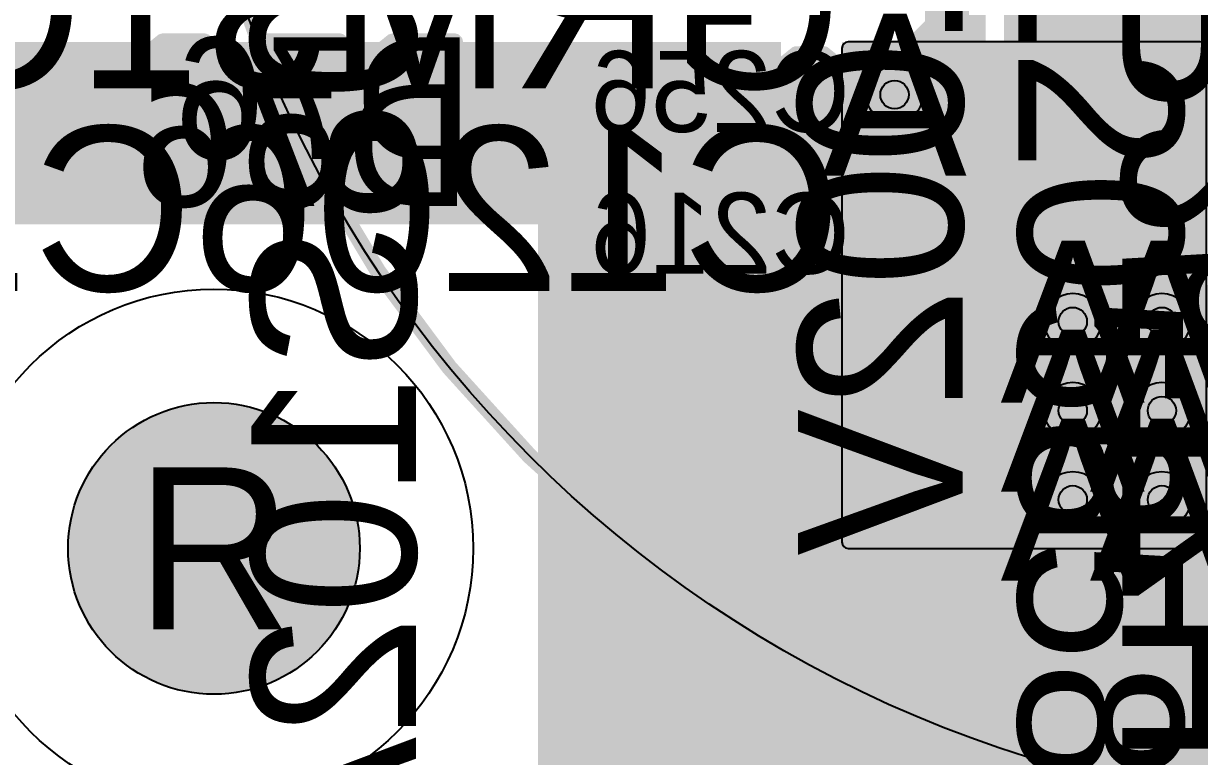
# Model space of a CAD drawing. Extents: x -23 to 289, y -67 to 135.
# Drawn here: x 185.65 to 200.16, y 1.43 to 10.48 of the extents above; entities that cross this region are included whole.
import ezdxf
from ezdxf.enums import TextEntityAlignment as Align

# ---------------------------------------------------------------- set-up
doc = ezdxf.new("R2010")
doc.units = 0
doc.header["$MEASUREMENT"] = 0
for name, color, linetype in [('ASSEMBLY_OUTLINES_TOP', 102, 'CONTINUOUS'), ('ASSEMBLY_PART_NUMBERS_BTM', 191, 'CONTINUOUS'), ('ASSEMBLY_PART_NUMBERS_TOP', 102, 'CONTINUOUS'), ('ASSEMBLY_REF_DES_BTM', 191, 'CONTINUOUS'), ('DRILL_DRAWING', 21, 'CONTINUOUS'), ('GENERATED_SILKSCREEN_BTM', 255, 'CONTINUOUS'), ('GENERATED_SILKSCREEN_TOP', 140, 'CONTINUOUS'), ('MOUNTING_HOLE_PADS_LAYER14', 150, 'CONTINUOUS'), ('MOUNTING_HOLE_PADS_LAYER15', 230, 'CONTINUOUS'), ('MOUNTING_HOLES_LAYER_BOT17', 42, 'CONTINUOUS'), ('MOUNTING_HOLES_LAYER_TOP', 42, 'CONTINUOUS'), ('PLACEMENT_OUTLINES_TOP', 130, 'CONTINUOUS'), ('PLANE_DATA_LAYER_BOTTOM', 230, 'CONTINUOUS'), ('PLANE_DATA_LAYER_TOP', 150, 'CONTINUOUS'), ('PLANE_SHAPES_LAYER_BOTTOM', 230, 'CONTINUOUS'), ('PLANE_SHAPES_LAYER_TOP', 150, 'CONTINUOUS'), ('SILKSCREEN_OUTLINES_TOP', 150, 'CONTINUOUS'), ('SILKSCREEN_REF_DES_BTM', 211, 'CONTINUOUS'), ('TRACES_LAYER_BOTTOM', 230, 'CONTINUOUS'), ('VIA_HOLES_LAYER_BOTTOM', 30, 'CONTINUOUS'), ('VIA_HOLES_LAYER_TOP', 30, 'CONTINUOUS'), ('VIA_PADS_LAYER_BOTTOM', 230, 'CONTINUOUS'), ('VIA_PADS_LAYER_TOP', 150, 'CONTINUOUS')]:
    doc.layers.add(name, color=color, linetype=linetype)
doc.styles.add('VERDANA', font='verdana.TTF')
doc.styles.add('VERIBEST_GERBER_0', font='txt')

msp = doc.modelspace()

# ---------------------------------------------------------------- hatches: boundary and pattern name
at = {"layer": 'MOUNTING_HOLES_LAYER_BOT17'}
h = msp.add_hatch(color=256, dxfattribs=at)
edge = h.paths.add_edge_path()
edge.add_arc((188, 4), 1.8, 0, 360)
at = {"layer": 'MOUNTING_HOLES_LAYER_TOP'}
h = msp.add_hatch(color=256, dxfattribs=at)
edge = h.paths.add_edge_path()
edge.add_arc((188, 4), 1.8, 0, 360)
at = {"layer": 'PLANE_DATA_LAYER_BOTTOM'}
h = msp.add_hatch(color=256, dxfattribs=at)
h.paths.add_polyline_path([(195, 0.8262, -0.41421356), (194.9238, 0.75), (192.0762, 0.75, -0.41421356), (192, 0.8262), (192, 7.99999, 0.41421356), (191.99999, 8), (183.75001, 8, 0.41421356), (183.75, 7.99999), (183.75, 0.8262, -0.41421356), (183.6738, 0.75), (148.0762, 0.75, -0.41421356), (148, 0.8262), (148, 4.99999, 0.41421356), (147.99999, 5), (142.0762, 5, -0.41421356), (142, 5.0762), (142, 7.99999, 0.41421356), (141.99999, 8), (126.50001, 8, 0.41421356), (126.5, 7.99999), (126.5, 0.8262, -0.41421356), (126.4238, 0.75), (89.3262, 0.75, -0.41421356), (89.25, 0.8262), (89.25, 7.1738, -0.41421356), (89.3262, 7.25), (90.9238, 7.25, -0.41421356), (91, 7.1738), (91, 3.25001, 0.41421356), (91.00001, 3.25), (123.74999, 3.25, 0.41421356), (123.75, 3.25001), (123.75, 9.9238, -0.41421356), (123.8262, 10), (136.24999, 10, 0.41421356), (136.25, 10.00001), (136.25, 12.99061, -0.26722593), (136.28792, 13.05649, 0.06486686), (136.4415, 13.17467), (136.49452, 13.22768, -0.19891337), (136.5484, 13.25), (137.38822, 13.25, -0.505611), (137.46098, 13.15116, 0.36672795), (138.14281, 11.54426, -0.79025211), (138.10853, 11.4), (137.8, 11.4, 0.41421356), (137.35, 10.95), (137.35, 8.85, 0.41421356), (137.8, 8.4), (139.7, 8.4, 0.41421356), (140.15, 8.85), (140.15, 10.95, 0.41421356), (139.7, 11.4), (139.39147, 11.4, -0.79025211), (139.35719, 11.54426, 0.36672784), (140.03902, 13.15116, -0.505611), (140.11178, 13.25), (147.1738, 13.25, -0.41421356), (147.25, 13.1738), (147.25, 10.00001, 0.41421356), (147.25001, 10), (148.0738, 10, -0.41421356), (148.15, 9.9238), (148.15, 8.75, 0.41421356), (148.6, 8.3), (150.9, 8.3, 0.41421356), (151.35, 8.75), (151.35, 9.9238, -0.41421356), (151.4262, 10), (152.0738, 10, -0.41421356), (152.15, 9.9238), (152.15, 8.75, 0.41421356), (152.6, 8.3), (154.9, 8.3, 0.41421356), (155.35, 8.75), (155.35, 9.9238, -0.41421356), (155.4262, 10), (167.3238, 10, -0.41421356), (167.4, 9.9238), (167.4, 9.5, 0.41421356), (167.85, 9.05), (170.15, 9.05, 0.41421356), (170.6, 9.5), (170.6, 9.9238, -0.41421356), (170.6762, 10), (171.0738, 10, -0.41421356), (171.15, 9.9238), (171.15, 9.5, 0.41421356), (171.6, 9.05), (173.9, 9.05, 0.41421356), (174.35, 9.5), (174.35, 9.9238, -0.41421356), (174.4262, 10), (174.6738, 10, -0.41421356), (174.75, 9.9238), (174.75, 8.0762, -0.41421356), (174.6738, 8), (155.00001, 8, 0.41421356), (155, 7.99999), (155, 3.00001, 0.41421356), (155.00001, 3), (178.74999, 3, 0.41421356), (178.75, 3.00001), (178.75, 8.9238, -0.41421356), (178.8262, 9), (180, 9, 0.20768435), (180, 9), (181.22768, 10.22768, -0.19891337), (181.28156, 10.25), (194.9238, 10.25, -0.41421356), (195, 10.1738)], flags=0)
h.paths.add_polyline_path([(143.25, 11.25, -1), (146.75, 11.25, -1)], flags=0)
msp.add_hatch(color=256, dxfattribs=at).paths.add_polyline_path([(200.25, 10.1738, 0.41421356), (200.1738, 10.25), (195.8262, 10.25, 0.41421356), (195.75, 10.1738), (195.75, 4.0762, 0.41421356), (195.8262, 4), (200.1738, 4, 0.41421356), (200.25, 4.0762)], flags=0)
at = {"layer": 'PLANE_DATA_LAYER_TOP'}
h = msp.add_hatch(color=256, dxfattribs=at)
h.paths.add_polyline_path([(253.25, 0.8262, -0.41421356), (253.1738, 0.75), (196.75001, 0.75, 0.41421356), (196.75, 0.74999), (196.75, 0.7112, -0.41421356), (196.6738, 0.635), (192.0762, 0.635, -0.41421356), (192, 0.7112), (192, 7.99999, 0.41421356), (191.99999, 8), (183.75001, 8, 0.41421356), (183.75, 7.99999), (183.75, 0.7112, -0.41421356), (183.6738, 0.635), (135.3262, 0.635, -0.41421356), (135.25, 0.7112), (135.25, 7.99999, 0.41421356), (135.24999, 8), (126.75001, 8, 0.41421356), (126.75, 7.99999), (126.75, 0.8262, -0.41421356), (126.6738, 0.75), (86.0762, 0.75, -0.41421356), (86, 0.8262), (86, 42.74999, 0.41421356), (85.99999, 42.75), (84.28156, 42.75, -0.19891337), (84.22768, 42.77232), (80.5, 46.5, 0.20768435), (80.5, 46.5), (78.3262, 46.5, -0.41421356), (78.25, 46.5762), (78.25, 56.02046, -0.66739705), (78.37996, 56.07446, 2.4068453), (78.37996, 58.62554, -0.66739705), (78.25, 58.67954), (78.25, 61.9238, -0.41421356), (78.3262, 62), (81.5, 62), (89.22502, 62, -0.15730377), (89.26955, 61.98564, 0.32258641), (90.73045, 61.98563, -0.15730041), (90.77498, 62), (92.96844, 62, -0.19891337), (93.02232, 61.97768), (95.72768, 59.27232, -0.19890996), (95.75, 59.21844), (95.75, 59.21844), (95.75, 49.75001, 0.41421356), (95.75001, 49.75), (105.4238, 49.75, -0.41421356), (105.5, 49.6738), (105.5, 41.56213, -0.41421356), (105.4238, 41.48593), (104.08366, 41.48593, 0.19891222), (103.37656, 41.19304), (102.45584, 40.27232, -0.19891337), (102.40196, 40.25), (88.25001, 40.25, 0.41421356), (88.25, 40.24999), (88.25, 3.25001, 0.41421356), (88.25001, 3.25), (123.74999, 3.25, 0.41421356), (123.75, 3.25001), (123.75, 9.9238, -0.41421356), (123.8262, 10), (144.14818, 10, -0.14371473), (144.18936, 9.98791, 0.29348869), (145.81064, 9.98791, -0.14371473), (145.85182, 10), (161.49999, 10, 0.41421356), (161.5, 10.00001), (161.5, 12.1738, -0.41421356), (161.5762, 12.25), (163.9238, 12.25, -0.41421356), (164, 12.1738), (164, 10.00001, 0.41421356), (164.00001, 10), (177.99999, 10, 0.41421356), (178, 10.00001), (178, 14.1738, -0.41421356), (178.0762, 14.25), (183.6738, 14.25, -0.41421356), (183.75, 14.1738), (183.75, 10.00001, 0.41421356), (183.75001, 10), (196.6738, 10, -0.41421356), (196.75, 9.9238), (196.75, 7.25001, 0.41421356), (196.75001, 7.25), (207.9238, 7.25, -0.41421356), (208, 7.1738), (208, 3.00001, 0.41421356), (208.00001, 3), (242.99999, 3, 0.41421356), (243, 3.00001), (243, 6.6738, -0.41421356), (243.0762, 6.75), (253.1738, 6.75, -0.41421356), (253.25, 6.6738)], flags=0)
h.paths.add_polyline_path([(90.5, 49), (90.5, 49), (90.5, 53.5), (90.5, 53.5), (88.5, 55.5, 0.20768435), (88.5, 55.5), (83.5, 55.5, 0.20768435), (83.5, 55.5), (81.5, 53.5), (81.5, 53.5), (81.5, 49), (81.5, 49), (83.75, 46.75, 0.20768435), (83.75, 46.75), (88.25, 46.75, 0.20768435), (88.25, 46.75)], flags=0)
h.paths.add_polyline_path([(94.24999, 42.75, 0.41421356), (94.25, 42.75001), (94.25, 46.74999, 0.41421356), (94.24999, 46.75), (90.50001, 46.75, 0.41421356), (90.5, 46.74999), (90.5, 42.75001, 0.41421356), (90.50001, 42.75)], flags=0)
h.paths.add_polyline_path([(94.24999, 55.5, 0.41421356), (94.25, 55.50001), (94.25, 59.24999, 0.41421356), (94.24999, 59.25), (90.50001, 59.25, 0.41421356), (90.5, 59.24999), (90.5, 55.50001, 0.41421356), (90.50001, 55.5)], flags=0)
h.paths.add_polyline_path([(137.4, 2.75, -1), (140.1, 2.75, -1)], flags=0)
h.paths.add_polyline_path([(143.25, 2.75, -1), (146.75, 2.75, -1)], flags=0)
h.paths.add_polyline_path([(155.5, 6.25, -1), (158.5, 6.25, -1)], flags=0)
h.paths.add_polyline_path([(174.75, 6, -1), (177.75, 6, -1)], flags=0)
h = msp.add_hatch(color=256, dxfattribs=at)
h.paths.add_polyline_path([(240.5, 5.0762, -0.41421356), (240.4238, 5), (209.8262, 5, -0.41421356), (209.75, 5.0762), (209.75, 8.24999, 0.41421356), (209.74999, 8.25), (197.8262, 8.25, -0.41421356), (197.75, 8.3262), (197.75, 19.49999, 0.41421356), (197.74999, 19.5), (174.5762, 19.5, -0.41421356), (174.5, 19.5762), (174.5, 22.493, -0.5668838), (174.6122, 22.56016, 1.67064996), (174.6122, 24.93984, -0.5668838), (174.5, 25.007), (174.5, 25.4238, -0.41421356), (174.5762, 25.5), (177.6738, 25.5, -0.41421356), (177.75, 25.4238), (177.75, 21.00001, 0.41421356), (177.75001, 21), (199.1738, 21, -0.41421356), (199.25, 20.9238), (199.25, 12.50001, 0.41421356), (199.25001, 12.5), (201.10923, 12.5, -0.70200673), (201.15793, 12.36519, 0.22296123), (200.4, 10.75), (200.4, 10.75, 1), (204.6, 10.75), (204.6, 10.75, 0.22296123), (203.84207, 12.36519, -0.70200673), (203.89077, 12.5), (209.74999, 12.5, 0.41421356), (209.75, 12.50001), (209.75, 17.4238, -0.41421356), (209.8262, 17.5), (214.4238, 17.5, -0.41421356), (214.5, 17.4238), (214.5, 7.75001, 0.41421356), (214.50001, 7.75), (230.99999, 7.75, 0.41421356), (231, 7.75001), (231, 15.1738, -0.41421356), (231.0762, 15.25), (240.4238, 15.25, -0.41421356), (240.5, 15.1738)], flags=0)
h.paths.add_polyline_path([(231.4, 10.75, -1), (235.6, 10.75, -1)], flags=0)
at = {"layer": 'VIA_HOLES_LAYER_BOTTOM'}
h = msp.add_hatch(color=256, dxfattribs=at)
edge = h.paths.add_edge_path()
edge.add_arc((196.4, 9.6), 0.175, 0, 360)
h = msp.add_hatch(color=256, dxfattribs=at)
edge = h.paths.add_edge_path()
edge.add_arc((198.6, 6.8), 0.175, 0, 360)
h = msp.add_hatch(color=256, dxfattribs=at)
edge = h.paths.add_edge_path()
edge.add_arc((199.7, 6.8), 0.175, 0, 360)
h = msp.add_hatch(color=256, dxfattribs=at)
edge = h.paths.add_edge_path()
edge.add_arc((198.6, 5.7), 0.175, 0, 360)
h = msp.add_hatch(color=256, dxfattribs=at)
edge = h.paths.add_edge_path()
edge.add_arc((199.7, 5.7), 0.175, 0, 360)
h = msp.add_hatch(color=256, dxfattribs=at)
edge = h.paths.add_edge_path()
edge.add_arc((198.6, 4.6), 0.175, 0, 360)
h = msp.add_hatch(color=256, dxfattribs=at)
edge = h.paths.add_edge_path()
edge.add_arc((199.7, 4.6), 0.175, 0, 360)
at = {"layer": 'VIA_HOLES_LAYER_TOP'}
h = msp.add_hatch(color=256, dxfattribs=at)
edge = h.paths.add_edge_path()
edge.add_arc((196.4, 9.6), 0.175, 0, 360)
h = msp.add_hatch(color=256, dxfattribs=at)
edge = h.paths.add_edge_path()
edge.add_arc((198.6, 6.8), 0.175, 0, 360)
h = msp.add_hatch(color=256, dxfattribs=at)
edge = h.paths.add_edge_path()
edge.add_arc((199.7, 6.8), 0.175, 0, 360)
h = msp.add_hatch(color=256, dxfattribs=at)
edge = h.paths.add_edge_path()
edge.add_arc((198.6, 5.7), 0.175, 0, 360)
h = msp.add_hatch(color=256, dxfattribs=at)
edge = h.paths.add_edge_path()
edge.add_arc((199.7, 5.7), 0.175, 0, 360)
h = msp.add_hatch(color=256, dxfattribs=at)
edge = h.paths.add_edge_path()
edge.add_arc((198.6, 4.6), 0.175, 0, 360)
h = msp.add_hatch(color=256, dxfattribs=at)
edge = h.paths.add_edge_path()
edge.add_arc((199.7, 4.6), 0.175, 0, 360)

# ---------------------------------------------------------------- linework, layer by layer
at = {"layer": 'ASSEMBLY_OUTLINES_TOP', "const_width": 0.2}
msp.add_lwpolyline([(187.5, 15.75, -1), (217.5, 15.75, -1)], format="xyb", close=True, dxfattribs=at)
at = {"layer": 'GENERATED_SILKSCREEN_BTM', "const_width": 0.15}
for points in [[(187.35372, 10.27498), (187.10172, 10.06948), (187.09572, 10.06198), (187.09272, 10.04998), (187.09422, 10.04098), (187.09722, 10.03348), (187.10172, 10.02748), (187.10922, 10.02148), (187.11672, 10.01698), (187.12422, 10.01548), (187.13172, 10.01548), (187.13772, 10.01998), (187.38372, 10.21948), (187.86972, 10.21948), (188.10072, 10.03048), (188.10072, 9.49198), (187.89672, 9.65848), (187.89072, 9.65998), (187.88772, 9.66148), (187.88622, 9.66148), (187.88622, 9.66298), (187.87872, 9.66448), (187.37322, 9.66448), (187.36722, 9.66298), (187.36722, 9.66148), (187.36422, 9.66148), (187.35972, 9.65998), (187.35522, 9.65848), (187.10172, 9.45448), (187.10022, 9.44998), (187.09722, 9.44848), (187.09572, 9.44698), (187.09572, 9.44398), (187.09272, 9.43348), (187.09122, 9.42898), (187.09122, 9.01648), (187.09272, 9.00898), (187.09572, 9.00298), (187.09722, 8.99698), (187.10172, 8.99248), (187.35372, 8.78698), (187.36122, 8.78398), (187.36272, 8.78248), (187.36722, 8.78248), (187.36872, 8.78098), (187.37022, 8.78098), (187.37322, 8.78098), (187.87872, 8.78098), (187.88472, 8.78248), (187.89072, 8.78398), (187.89672, 8.78698), (188.14872, 8.99248), (188.15322, 8.99548), (188.15472, 8.99698), (188.15772, 9.00148), (188.16072, 9.01198), (188.16222, 9.01648), (188.16222, 10.04548), (188.16072, 10.05298), (188.15772, 10.05898), (188.15472, 10.06198), (188.15322, 10.06498), (188.14872, 10.06948), (187.89672, 10.27498), (187.89072, 10.27648), (187.88772, 10.27798), (187.88472, 10.27948), (187.87872, 10.28098), (187.37322, 10.28098), (187.36722, 10.27948), (187.36422, 10.27798), (187.35972, 10.27648), (187.35372, 10.27498)], [(189.37272, 8.82598), (189.37572, 8.81548), (189.37422, 8.80498), (189.36822, 8.79598), (189.35922, 8.78998), (189.34872, 8.78698), (189.33822, 8.78548), (189.32922, 8.78848), (189.32172, 8.79748), (188.51322, 10.23598), (188.51022, 10.24348), (188.51022, 10.24948), (188.51022, 10.25548), (188.51322, 10.26148), (188.51772, 10.27048), (188.52372, 10.27648), (188.53122, 10.27948), (188.53872, 10.28098), (189.55122, 10.28098), (189.56172, 10.27798), (189.57072, 10.27048), (189.57522, 10.26148), (189.57672, 10.24948), (189.57522, 10.23898), (189.57072, 10.22848), (189.56172, 10.22098), (189.55122, 10.21948), (188.58972, 10.21948), (189.37272, 8.82598)], [(190.19022, 10.27498), (190.19772, 10.27798), (190.20372, 10.27948), (190.20972, 10.28098), (190.96872, 10.28098), (190.97922, 10.27798), (190.98822, 10.27048), (190.99572, 10.26148), (190.99872, 10.25098), (190.99872, 8.81098), (190.99572, 8.79898), (190.98822, 8.79148), (190.97922, 8.78248), (190.96872, 8.78098), (190.20972, 8.78098), (190.20372, 8.78098), (190.20072, 8.78248), (190.19772, 8.78398), (190.19022, 8.78698), (189.93672, 8.99248), (189.93222, 8.99848), (189.93072, 9.00148), (189.92772, 9.00898), (189.92622, 9.01648), (189.92622, 10.04548), (189.92772, 10.05298), (189.93072, 10.05748), (189.93072, 10.06198), (189.93372, 10.06348), (189.93522, 10.06498), (189.93672, 10.06798), (190.19022, 10.27498)], [(190.93572, 10.21948), (190.22022, 10.21948), (189.98622, 10.03048), (189.98622, 9.03148), (190.22022, 8.84248), (190.93572, 8.84248), (190.93572, 10.21948)], [(192.343, 10.119), (192.175, 9.982), (192.171, 9.977), (192.169, 9.969), (192.17, 9.963), (192.172, 9.958), (192.175, 9.954), (192.18, 9.95), (192.185, 9.947), (192.19, 9.946), (192.195, 9.946), (192.199, 9.949), (192.363, 10.082), (192.687, 10.082), (192.841, 9.956), (192.841, 9.597), (192.705, 9.708), (192.701, 9.709), (192.699, 9.71), (192.698, 9.71), (192.698, 9.711), (192.693, 9.712), (192.356, 9.712), (192.352, 9.711), (192.352, 9.71), (192.35, 9.71), (192.347, 9.709), (192.344, 9.708), (192.175, 9.572), (192.174, 9.569), (192.172, 9.568), (192.171, 9.567), (192.171, 9.565), (192.169, 9.558), (192.168, 9.555), (192.168, 9.28), (192.169, 9.275), (192.171, 9.271), (192.172, 9.267), (192.175, 9.264), (192.343, 9.127), (192.348, 9.125), (192.349, 9.124), (192.352, 9.124), (192.353, 9.123), (192.354, 9.123), (192.356, 9.123), (192.693, 9.123), (192.697, 9.124), (192.701, 9.125), (192.705, 9.127), (192.873, 9.264), (192.876, 9.266), (192.877, 9.267), (192.879, 9.27), (192.881, 9.277), (192.882, 9.28), (192.882, 9.966), (192.881, 9.971), (192.879, 9.975), (192.877, 9.977), (192.876, 9.979), (192.873, 9.982), (192.705, 10.119), (192.701, 10.12), (192.699, 10.121), (192.697, 10.122), (192.693, 10.123), (192.356, 10.123), (192.352, 10.122), (192.35, 10.121), (192.347, 10.12), (192.343, 10.119)], [(193.639, 9.779), (193.643, 9.778), (193.646, 9.777), (193.65, 9.775), (193.786, 9.665), (193.786, 10.082), (193.133, 10.082), (193.126, 10.084), (193.12, 10.088), (193.117, 10.095), (193.116, 10.102), (193.117, 10.11), (193.12, 10.116), (193.126, 10.121), (193.133, 10.123), (193.808, 10.123), (193.815, 10.121), (193.821, 10.116), (193.826, 10.11), (193.828, 10.103), (193.828, 9.622), (193.827, 9.615), (193.824, 9.61), (193.82, 9.607), (193.813, 9.605), (193.809, 9.603), (193.804, 9.602), (193.799, 9.603), (193.795, 9.606), (193.632, 9.739), (193.309, 9.739), (193.153, 9.612), (193.153, 9.29), (193.309, 9.165), (193.632, 9.165), (193.795, 9.297), (193.802, 9.3), (193.808, 9.3), (193.815, 9.296), (193.82, 9.291), (193.824, 9.284), (193.826, 9.277), (193.825, 9.273), (193.824, 9.27), (193.822, 9.267), (193.819, 9.265), (193.65, 9.127), (193.647, 9.125), (193.643, 9.125), (193.639, 9.123), (193.302, 9.123), (193.3, 9.123), (193.298, 9.124), (193.297, 9.124), (193.295, 9.125), (193.293, 9.125), (193.289, 9.127), (193.12, 9.265), (193.117, 9.268), (193.116, 9.27), (193.114, 9.276), (193.113, 9.28), (193.113, 9.622), (193.114, 9.626), (193.116, 9.632), (193.116, 9.634), (193.118, 9.635), (193.119, 9.637), (193.12, 9.639), (193.289, 9.775), (193.294, 9.777), (193.298, 9.778), (193.302, 9.779), (193.639, 9.779)], [(194.233, 10.119), (194.065, 9.982), (194.062, 9.977), (194.061, 9.973), (194.059, 9.97), (194.058, 9.966), (194.058, 9.829), (194.059, 9.825), (194.061, 9.819), (194.062, 9.814), (194.065, 9.812), (194.731, 9.271), (194.731, 9.164), (194.078, 9.164), (194.071, 9.162), (194.065, 9.158), (194.062, 9.151), (194.061, 9.143), (194.062, 9.136), (194.065, 9.129), (194.071, 9.125), (194.078, 9.123), (194.752, 9.123), (194.76, 9.125), (194.765, 9.13), (194.77, 9.135), (194.772, 9.143), (194.772, 9.28), (194.771, 9.283), (194.769, 9.29), (194.767, 9.293), (194.766, 9.295), (194.763, 9.297), (194.098, 9.839), (194.098, 9.956), (194.254, 10.082), (194.577, 10.082), (194.74, 9.949), (194.747, 9.947), (194.754, 9.948), (194.76, 9.951), (194.765, 9.957), (194.768, 9.963), (194.769, 9.97), (194.768, 9.977), (194.766, 9.98), (194.763, 9.982), (194.595, 10.119), (194.591, 10.12), (194.589, 10.121), (194.587, 10.122), (194.583, 10.123), (194.246, 10.123), (194.242, 10.122), (194.24, 10.121), (194.237, 10.12), (194.233, 10.119)], [(195.538, 9.127), (195.706, 9.264), (195.711, 9.267), (195.712, 9.271), (195.714, 9.275), (195.715, 9.28), (195.715, 9.966), (195.714, 9.971), (195.712, 9.975), (195.71, 9.977), (195.709, 9.979), (195.707, 9.982), (195.538, 10.119), (195.535, 10.12), (195.532, 10.121), (195.531, 10.122), (195.527, 10.123), (195.19, 10.123), (195.185, 10.122), (195.183, 10.121), (195.18, 10.12), (195.177, 10.119), (195.008, 9.982), (195.004, 9.977), (195.002, 9.969), (195.003, 9.963), (195.005, 9.958), (195.008, 9.954), (195.013, 9.95), (195.018, 9.947), (195.023, 9.946), (195.028, 9.946), (195.032, 9.949), (195.197, 10.082), (195.52, 10.082), (195.674, 9.956), (195.674, 9.29), (195.52, 9.164), (195.197, 9.164), (195.032, 9.297), (195.028, 9.299), (195.023, 9.3), (195.018, 9.299), (195.013, 9.296), (195.008, 9.292), (195.005, 9.287), (195.003, 9.281), (195.002, 9.275), (195.004, 9.269), (195.008, 9.264), (195.177, 9.127), (195.181, 9.125), (195.182, 9.124), (195.185, 9.124), (195.186, 9.123), (195.187, 9.123), (195.19, 9.123), (195.527, 9.123), (195.531, 9.124), (195.535, 9.125), (195.538, 9.127)], [(192.841, 9.545), (192.841, 9.29), (192.687, 9.164), (192.364, 9.164), (192.208, 9.29), (192.208, 9.545), (192.364, 9.672), (192.687, 9.672), (192.841, 9.545)], [(188.10072, 9.41398), (188.10072, 9.03148), (187.86972, 8.84248), (187.38522, 8.84248), (187.15122, 9.03148), (187.15122, 9.41398), (187.38522, 9.60448), (187.86972, 9.60448), (188.10072, 9.41398)], [(192.3785, 8.369), (192.2105, 8.232), (192.2065, 8.227), (192.2045, 8.219), (192.2055, 8.213), (192.2075, 8.208), (192.2105, 8.204), (192.2155, 8.2), (192.2205, 8.197), (192.2255, 8.196), (192.2305, 8.196), (192.2345, 8.199), (192.3985, 8.332), (192.7225, 8.332), (192.8765, 8.206), (192.8765, 7.847), (192.7405, 7.958), (192.7365, 7.959), (192.7345, 7.96), (192.7335, 7.96), (192.7335, 7.961), (192.7285, 7.962), (192.3915, 7.962), (192.3875, 7.961), (192.3875, 7.96), (192.3855, 7.96), (192.3825, 7.959), (192.3795, 7.958), (192.2105, 7.822), (192.2095, 7.819), (192.2075, 7.818), (192.2065, 7.817), (192.2065, 7.815), (192.2045, 7.808), (192.2035, 7.805), (192.2035, 7.53), (192.2045, 7.525), (192.2065, 7.521), (192.2075, 7.517), (192.2105, 7.514), (192.3785, 7.377), (192.3835, 7.375), (192.3845, 7.374), (192.3875, 7.374), (192.3885, 7.373), (192.3895, 7.373), (192.3915, 7.373), (192.7285, 7.373), (192.7325, 7.374), (192.7365, 7.375), (192.7405, 7.377), (192.9085, 7.514), (192.9115, 7.516), (192.9125, 7.517), (192.9145, 7.52), (192.9165, 7.527), (192.9175, 7.53), (192.9175, 8.216), (192.9165, 8.221), (192.9145, 8.225), (192.9125, 8.227), (192.9115, 8.229), (192.9085, 8.232), (192.7405, 8.369), (192.7365, 8.37), (192.7345, 8.371), (192.7325, 8.372), (192.7285, 8.373), (192.3915, 8.373), (192.3875, 8.372), (192.3855, 8.371), (192.3825, 8.37), (192.3785, 8.369)], [(193.6835, 7.414), (193.6915, 7.412), (193.6965, 7.408), (193.6985, 7.401), (193.6995, 7.393), (193.6985, 7.386), (193.6965, 7.379), (193.6915, 7.374), (193.6835, 7.373), (193.2935, 7.373), (193.2865, 7.374), (193.2805, 7.379), (193.2775, 7.386), (193.2765, 7.393), (193.2775, 7.401), (193.2805, 7.408), (193.2865, 7.412), (193.2935, 7.414), (193.4695, 7.414), (193.4695, 8.353), (193.4705, 8.36), (193.4735, 8.365), (193.4785, 8.368), (193.4855, 8.369), (193.4905, 8.37), (193.4955, 8.37), (193.4995, 8.368), (193.5035, 8.364), (193.6985, 8.09), (193.7005, 8.086), (193.7015, 8.083), (193.7015, 8.076), (193.6985, 8.07), (193.6935, 8.065), (193.6875, 8.061), (193.6805, 8.059), (193.6765, 8.059), (193.6735, 8.06), (193.6685, 8.066), (193.5085, 8.29), (193.5085, 7.414), (193.6835, 7.414)], [(194.2335, 8.369), (194.0655, 8.232), (194.0625, 8.227), (194.0615, 8.223), (194.0595, 8.22), (194.0585, 8.216), (194.0585, 8.079), (194.0595, 8.075), (194.0615, 8.069), (194.0625, 8.064), (194.0655, 8.062), (194.7315, 7.521), (194.7315, 7.414), (194.0785, 7.414), (194.0715, 7.412), (194.0655, 7.408), (194.0625, 7.401), (194.0615, 7.393), (194.0625, 7.386), (194.0655, 7.379), (194.0715, 7.375), (194.0785, 7.373), (194.7525, 7.373), (194.7605, 7.375), (194.7655, 7.38), (194.7705, 7.385), (194.7725, 7.393), (194.7725, 7.53), (194.7715, 7.533), (194.7695, 7.54), (194.7675, 7.543), (194.7665, 7.545), (194.7635, 7.547), (194.0985, 8.089), (194.0985, 8.206), (194.2545, 8.332), (194.5775, 8.332), (194.7405, 8.199), (194.7475, 8.197), (194.7545, 8.198), (194.7605, 8.201), (194.7655, 8.207), (194.7685, 8.213), (194.7695, 8.22), (194.7685, 8.227), (194.7665, 8.23), (194.7635, 8.232), (194.5955, 8.369), (194.5915, 8.37), (194.5895, 8.371), (194.5875, 8.372), (194.5835, 8.373), (194.2465, 8.373), (194.2425, 8.372), (194.2405, 8.371), (194.2375, 8.37), (194.2335, 8.369)], [(195.5385, 7.377), (195.7065, 7.514), (195.7115, 7.517), (195.7125, 7.521), (195.7145, 7.525), (195.7155, 7.53), (195.7155, 8.216), (195.7145, 8.221), (195.7125, 8.225), (195.7105, 8.227), (195.7095, 8.229), (195.7075, 8.232), (195.5385, 8.369), (195.5355, 8.37), (195.5325, 8.371), (195.5315, 8.372), (195.5275, 8.373), (195.1905, 8.373), (195.1855, 8.372), (195.1835, 8.371), (195.1805, 8.37), (195.1775, 8.369), (195.0085, 8.232), (195.0045, 8.227), (195.0025, 8.219), (195.0035, 8.213), (195.0055, 8.208), (195.0085, 8.204), (195.0135, 8.2), (195.0185, 8.197), (195.0235, 8.196), (195.0285, 8.196), (195.0325, 8.199), (195.1975, 8.332), (195.5205, 8.332), (195.6745, 8.206), (195.6745, 7.54), (195.5205, 7.414), (195.1975, 7.414), (195.0325, 7.547), (195.0285, 7.549), (195.0235, 7.55), (195.0185, 7.549), (195.0135, 7.546), (195.0085, 7.542), (195.0055, 7.537), (195.0035, 7.531), (195.0025, 7.525), (195.0045, 7.519), (195.0085, 7.514), (195.1775, 7.377), (195.1815, 7.375), (195.1825, 7.374), (195.1855, 7.374), (195.1865, 7.373), (195.1875, 7.373), (195.1905, 7.373), (195.5275, 7.373), (195.5315, 7.374), (195.5355, 7.375), (195.5385, 7.377)], [(192.8765, 7.795), (192.8765, 7.54), (192.7225, 7.414), (192.3995, 7.414), (192.2435, 7.54), (192.2435, 7.795), (192.3995, 7.922), (192.7225, 7.922), (192.8765, 7.795)]]:
    msp.add_lwpolyline(points, dxfattribs=at)
at = {"layer": 'GENERATED_SILKSCREEN_TOP', "const_width": 0.15}
msp.add_lwpolyline([(217.5, 15.75, -0.8658663), (188.11378, 11.50301, 0.00001213), (188.11379, 11.50303, 1.23431762), (213.92399, 25.47071, 0.00000884), (213.92399, 25.47073, -0.17810293), (217.5, 15.75)], format="xyb", dxfattribs=at)
at = {"layer": 'MOUNTING_HOLE_PADS_LAYER14'}
msp.add_circle((188, 4), 3.2, dxfattribs=at)
at = {"layer": 'MOUNTING_HOLE_PADS_LAYER15'}
msp.add_circle((188, 4), 3.2, dxfattribs=at)
at = {"layer": 'MOUNTING_HOLES_LAYER_BOT17'}
msp.add_circle((188, 4), 1.8, dxfattribs=at)
at = {"layer": 'MOUNTING_HOLES_LAYER_TOP'}
msp.add_circle((188, 4), 1.8, dxfattribs=at)
at = {"layer": 'PLACEMENT_OUTLINES_TOP'}
msp.add_circle((202.5, 15.75), 15, dxfattribs=at)
at = {"layer": 'PLANE_DATA_LAYER_BOTTOM'}
msp.add_lwpolyline([(200.25, 10.1738, 0.41421356), (200.1738, 10.25), (195.8262, 10.25, 0.41421356), (195.75, 10.1738), (195.75, 4.0762, 0.41421356), (195.8262, 4), (200.1738, 4, 0.41421356), (200.25, 4.0762)], format="xyb", close=True, dxfattribs=at)
at = {"layer": 'PLANE_SHAPES_LAYER_BOTTOM'}
for points in [[(181.25, 9), (195, 9), (181.25, 10.25), (195, 10.25)], [(195.75, 4), (200.25, 4), (195.75, 10.25), (200.25, 10.25)], [(183.75, 8), (195, 8), (183.75, 9), (195, 9)], [(192, 7), (195, 7), (192, 8), (195, 8)], [(192, 0.75), (195, 0.75), (192, 7), (195, 7)]]:
    msp.add_solid(points, dxfattribs=at)
at = {"layer": 'PLANE_SHAPES_LAYER_TOP'}
for points in [[(197.75, 8.25), (209.75, 8.25), (197.75, 12.5), (209.75, 12.5)], [(126.75, 8), (196.75, 8), (126.75, 10), (196.75, 10)], [(192, 0.5), (196.75, 0.5), (192, 8), (196.75, 8)], [(196.75, 3), (208, 3), (196.75, 7.25), (208, 7.25)], [(193.75, 0.75), (253.25, 0.75), (193.75, 3), (253.25, 3)]]:
    msp.add_solid(points, dxfattribs=at)
at = {"layer": 'SILKSCREEN_OUTLINES_TOP'}
msp.add_circle((202.5, 15.75), 15, dxfattribs=at)
msp.add_circle((202.5, 15.75), 15, dxfattribs=at)
at = {"layer": 'TRACES_LAYER_BOTTOM'}
for points, const_width in [([(241, 17.2), (241, 10.08672), (232.57911, 1.66583), (194.8078, 1.66583)], 2), ([(197.15, 11.75), (197.15, 10.325), (197.04372, 10.21872), (197.01872, 10.21872), (196.4, 9.6)], 0.75)]:
    msp.add_lwpolyline(points, dxfattribs=dict(at, const_width=const_width))
at = {"layer": 'VIA_HOLES_LAYER_BOTTOM'}
for centre in [(196.4, 9.6), (198.6, 6.8), (199.7, 6.8), (198.6, 5.7), (199.7, 5.7), (198.6, 4.6), (199.7, 4.6)]:
    msp.add_circle(centre, 0.175, dxfattribs=at)
at = {"layer": 'VIA_HOLES_LAYER_TOP'}
for centre in [(196.4, 9.6), (198.6, 6.8), (199.7, 6.8), (198.6, 5.7), (199.7, 5.7), (198.6, 4.6), (199.7, 4.6)]:
    msp.add_circle(centre, 0.175, dxfattribs=at)
at = {"layer": 'VIA_PADS_LAYER_BOTTOM'}
for centre in [(196.4, 9.6), (198.6, 6.8), (199.7, 6.8), (198.6, 5.7), (199.7, 5.7), (198.6, 4.6), (199.7, 4.6)]:
    msp.add_circle(centre, 0.35, dxfattribs=at)
at = {"layer": 'VIA_PADS_LAYER_TOP'}
for centre in [(196.4, 9.6), (198.6, 6.8), (199.7, 6.8), (198.6, 5.7), (199.7, 5.7), (198.6, 4.6), (199.7, 4.6)]:
    msp.add_circle(centre, 0.35, dxfattribs=at)

# ---------------------------------------------------------------- texts
at = {"layer": 'ASSEMBLY_PART_NUMBERS_BTM', "style": 'VERIBEST_GERBER_0', "text_generation_flag": 2}
for s, p in [('ERJ-6ENF1002V', (195.21, 24.75)), ('MMZ1608S102A', (188.46, 20.25)), ('MCR25JZHJ000', (199.21, 15.5))]:
    msp.add_text(s, height=2.032, rotation=90, dxfattribs=at).set_placement(p, align=Align.TOP_LEFT)
for s, p in [('GRM31CR71H225KA88L', (195.75, 11.71)), ('C1206C104K1RACTU', (195.75, 9.21))]:
    msp.add_text(s, height=2.032, dxfattribs=at).set_placement(p, align=Align.TOP_LEFT)
at = {"layer": 'ASSEMBLY_PART_NUMBERS_TOP', "style": 'VERIBEST_GERBER_0'}
msp.add_text('MAL205858332E3', height=2.032, rotation=270, dxfattribs=at).set_placement((199.96, 15.75), align=Align.TOP_LEFT)
at = {"layer": 'ASSEMBLY_REF_DES_BTM', "style": 'VERDANA', "text_generation_flag": 2}
msp.add_text('D76', height=1.5, dxfattribs=at).set_placement((191.20186, 9.72636), align=Align.TOP_LEFT)
at = {"layer": 'DRILL_DRAWING', "style": 'VERIBEST_GERBER_0'}
for s, p in [('A', (196.4, 9.6)), ('A', (198.6, 6.8)), ('A', (199.7, 6.8)), ('A', (198.6, 5.7)), ('A', (199.7, 5.7)), ('A', (198.6, 4.6)), ('A', (199.7, 4.6)), ('R', (188, 4))]:
    msp.add_text(s, height=2, dxfattribs=at).set_placement(p, align=Align.MIDDLE_CENTER)
at = {"layer": 'SILKSCREEN_REF_DES_BTM', "style": 'VERIBEST_GERBER_0', "text_generation_flag": 2}
for s, height, p in [('D76', 1.5, (191.19897, 10.30648)), ('C256', 1, (195.85, 10.14)), ('C216', 1, (195.85, 8.39))]:
    msp.add_text(s, height=height, dxfattribs=at).set_placement(p, align=Align.TOP_LEFT)

doc.saveas('drawing.dxf')
